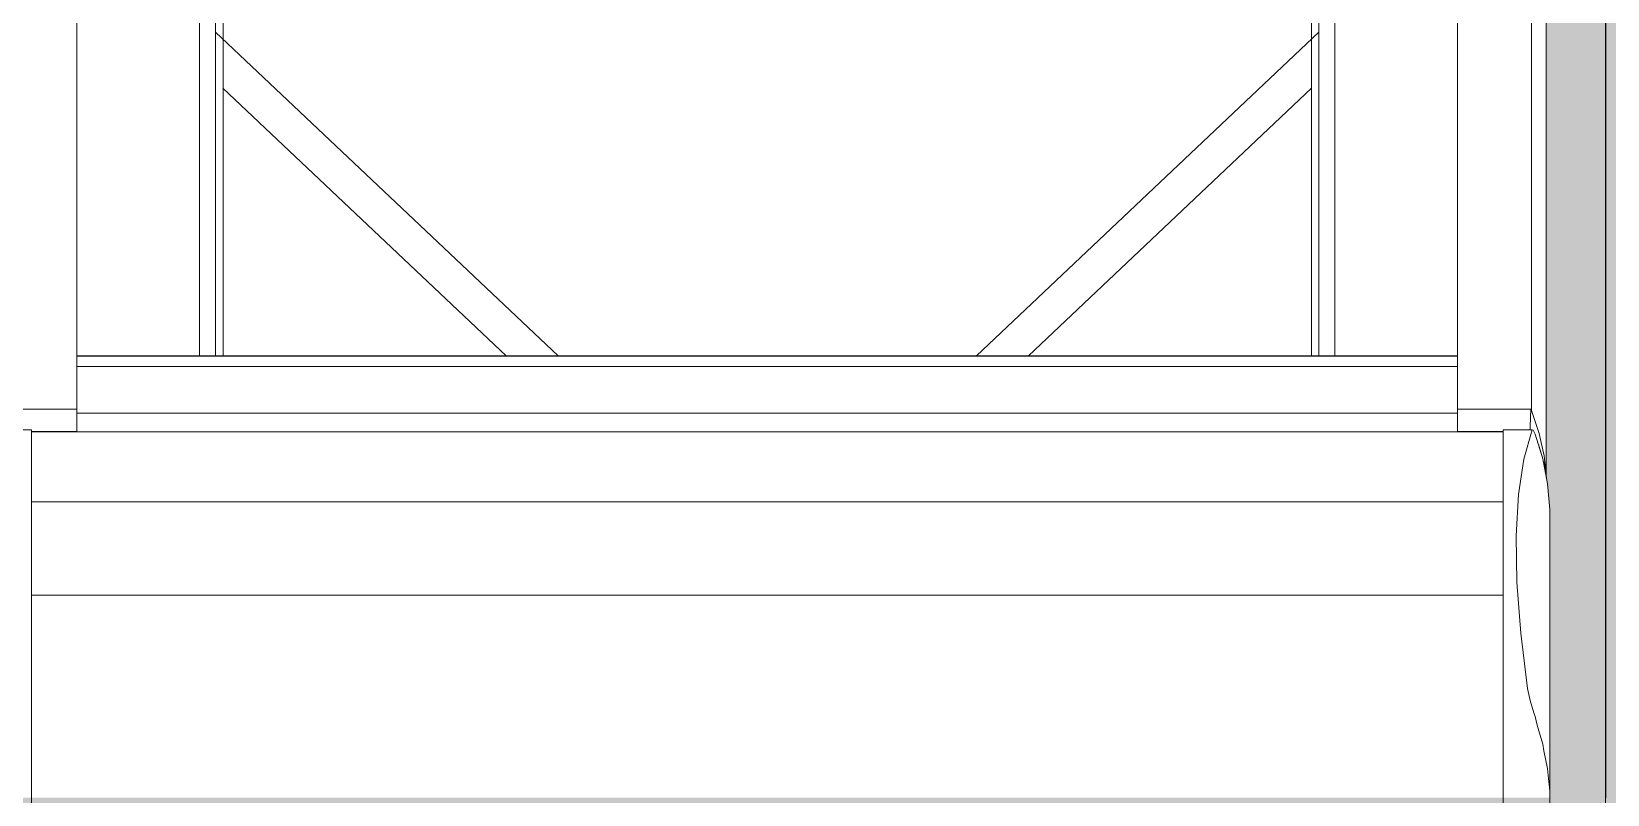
# Model space of a CAD drawing. Header units: metres. Extents: x -3 to 171, y -23 to 41.
# Drawn here: x 17.095 to 17.956, y -0.77 to -0.353 of the extents above; entities that cross this region are included whole.
import ezdxf

# ---------------------------------------------------------------- set-up
doc = ezdxf.new("R2010")
doc.units = ezdxf.units.M
doc.header["$MEASUREMENT"] = 0
doc.linetypes.add('Schnittlinie', pattern=[0.006, 0.003, -0.0015, 0, -0.0015])
doc.linetypes.add('Wipeout_Contour', pattern=[1, 0, -1])
for name, color, linetype in [('5._2.DG PP STG1_1_310 Dachkonstruktion massiv', 7, 'Continuous'), ('5._2.DG PP STG1_1_325 Dachfenster', 7, 'Continuous'), ('5._2.DG PP STG1_1_330 Dachaufbau', 7, 'Continuous'), ('5._2.DG PP STG1_1_851 Marker Schnitt', 7, 'Continuous')]:
    doc.layers.add(name, color=color, linetype=linetype)

msp = doc.modelspace()

# ---------------------------------------------------------------- hatches: boundary and pattern name
at = {"layer": '5._2.DG PP STG1_1_325 Dachfenster', "linetype": 'Continuous', "lineweight": 0, "true_color": 0x000000}
msp.add_hatch(color=18, dxfattribs=at).paths.add_polyline_path([(17.92235, -0.15614), (17.92235, -0.59516), (17.92255, -0.59705), (17.92315, -0.60021), (17.92445, -0.61412), (17.92445, -0.63009), (17.92449, -0.70317), (17.92449, -0.71356), (17.92449, -0.71563), (17.92449, -0.77449), (17.96185, -0.77449), (17.96185, -0.15614)])

# ---------------------------------------------------------------- linework, layer by layer
at = {"layer": '5._2.DG PP STG1_1_310 Dachkonstruktion massiv', "color": 7, "linetype": 'Continuous', "lineweight": 18, "ltscale": 1000, "flags": 128}
msp.add_lwpolyline([(17.95486, -0.84556), (17.95486, 0)], dxfattribs=at)
at = {"layer": '5._2.DG PP STG1_1_330 Dachaufbau', "color": 7, "linetype": 'Continuous', "lineweight": 18, "ltscale": 1000, "flags": 128}
msp.add_lwpolyline([(17.955, -0.77152), (17.955, 0.07)], dxfattribs=at)

# ---------------------------------------------------------------- wipeouts: each hides what was drawn before it
at = {"color": 254, "linetype": 'Wipeout_Contour', "lineweight": 0, "ltscale": 68.820144}
msp.add_wipeout([(17.19215, -0.53024), (17.19495, -0.53024), (17.19495, -0.02629), (17.19215, -0.02516)], dxfattribs=at).dxf.layer = '5._2.DG PP STG1_1_325 Dachfenster'
at = {"color": 254, "linetype": 'Wipeout_Contour', "lineweight": 0, "ltscale": 108.619845}
msp.add_wipeout([(17.79825, -0.05039), (17.79825, -0.53024), (17.79875, -0.02629), (17.79825, -0.02714), (17.79825, -0.02827), (17.79835, -0.05012)], dxfattribs=at).dxf.layer = '5._2.DG PP STG1_1_325 Dachfenster'
at = {"color": 254, "linetype": 'Wipeout_Contour', "lineweight": 0, "ltscale": 68.563307}
msp.add_wipeout([(17.11965, -0.34634), (17.11965, -0.53024), (17.13555, -0.53024), (17.13555, -0.34583)], dxfattribs=at).dxf.layer = '5._2.DG PP STG1_1_325 Dachfenster'
at = {"color": 254, "linetype": 'Wipeout_Contour', "lineweight": 0, "ltscale": 68.741445}
msp.add_wipeout([(17.17115, -0.34746), (17.17115, -0.53024), (17.17315, -0.53024), (17.17315, -0.35262)], dxfattribs=at).dxf.layer = '5._2.DG PP STG1_1_325 Dachfenster'
at = {"color": 254, "linetype": 'Wipeout_Contour', "lineweight": 0, "ltscale": 68.795518}
msp.add_wipeout([(17.18475, -0.34611), (17.18475, -0.53024), (17.18665, -0.53024), (17.18665, -0.34661)], dxfattribs=at).dxf.layer = '5._2.DG PP STG1_1_325 Dachfenster'
at = {"color": 254, "linetype": 'Wipeout_Contour', "lineweight": 0, "ltscale": 71.282865}
msp.add_wipeout([(17.80705, -0.34661), (17.80705, -0.53024), (17.80895, -0.53024), (17.80895, -0.34611)], dxfattribs=at).dxf.layer = '5._2.DG PP STG1_1_325 Dachfenster'
at = {"color": 254, "linetype": 'Wipeout_Contour', "lineweight": 0, "ltscale": 71.328478}
msp.add_wipeout([(17.81895, -0.35255), (17.81895, -0.53024), (17.81975, -0.53024), (17.81975, -0.35283)], dxfattribs=at).dxf.layer = '5._2.DG PP STG1_1_325 Dachfenster'
at = {"color": 254, "linetype": 'Wipeout_Contour', "lineweight": 0, "ltscale": 71.51511}
msp.add_wipeout([(17.87405, -0.34634), (17.85815, -0.34583), (17.85815, -0.53024), (17.87405, -0.53024)], dxfattribs=at).dxf.layer = '5._2.DG PP STG1_1_325 Dachfenster'
at = {"color": 254, "linetype": 'Wipeout_Contour', "lineweight": 0, "ltscale": 50.869021}
msp.add_wipeout([(17.11965, -0.57154), (17.09485, -0.57154), (17.11965, -0.57182)], dxfattribs=at).dxf.layer = '5._2.DG PP STG1_1_325 Dachfenster'
at = {"color": 254, "linetype": 'Wipeout_Contour', "lineweight": 0, "ltscale": 214.358721}
msp.add_wipeout([(17.90604, -0.62846), (17.90647, -0.65385), (17.90855, -0.68171), (17.91229, -0.71183), (17.91361, -0.7184), (17.91569, -0.72526), (17.91645, -0.72717), (17.91645, -0.57307), (17.91535, -0.5709), (17.91471, -0.57062), (17.91021, -0.5866), (17.90732, -0.60597)], dxfattribs=at).dxf.layer = '5._2.DG PP STG1_1_325 Dachfenster'
at = {"color": 254, "linetype": 'Wipeout_Contour', "lineweight": 0, "ltscale": 68.176447}
msp.add_wipeout([(17.0835, -0.5866), (17.08639, -0.60597), (17.09485, -0.60597), (17.09485, -0.5866)], dxfattribs=at).dxf.layer = '5._2.DG PP STG1_1_325 Dachfenster'
at = {"color": 254, "linetype": 'Wipeout_Contour', "lineweight": 0, "ltscale": 68.228836}
msp.add_wipeout([(17.09485, -0.65385), (17.08724, -0.65385), (17.08516, -0.68171), (17.09485, -0.68171)], dxfattribs=at).dxf.layer = '5._2.DG PP STG1_1_325 Dachfenster'

# ---------------------------------------------------------------- next in the draw order: wipeouts: each hides what was drawn before it
at = {"color": 254, "linetype": 'Wipeout_Contour', "lineweight": 0, "ltscale": 71.24496}
msp.add_wipeout([(17.79875, -0.02629), (17.79875, -0.53024), (17.80155, -0.53024), (17.80155, -0.02516)], dxfattribs=at).dxf.layer = '5._2.DG PP STG1_1_325 Dachfenster'
at = {"color": 254, "linetype": 'Wipeout_Contour', "lineweight": 0, "ltscale": 85.703033}
msp.add_wipeout([(17.19495, -0.53024), (17.19545, -0.05039), (17.19535, -0.02827), (17.19545, -0.02714), (17.19495, -0.02629)], dxfattribs=at).dxf.layer = '5._2.DG PP STG1_1_325 Dachfenster'
at = {"color": 254, "linetype": 'Wipeout_Contour', "lineweight": 0, "ltscale": 68.747214}
msp.add_wipeout([(17.17395, -0.35283), (17.17315, -0.35262), (17.17315, -0.53024), (17.17395, -0.53024)], dxfattribs=at).dxf.layer = '5._2.DG PP STG1_1_325 Dachfenster'
at = {"color": 254, "linetype": 'Wipeout_Contour', "lineweight": 0, "ltscale": 71.331678}
msp.add_wipeout([(17.81975, -0.35283), (17.81975, -0.53024), (17.82055, -0.53024), (17.82055, -0.35262)], dxfattribs=at).dxf.layer = '5._2.DG PP STG1_1_325 Dachfenster'
at = {"color": 254, "linetype": 'Wipeout_Contour', "lineweight": 0, "ltscale": 102.94285}
msp.add_wipeout([(17.08005, -0.57062), (17.09485, -0.57062), (17.09485, -0.57154), (17.11965, -0.57154), (17.11965, -0.56858), (17.08005, -0.56858)], dxfattribs=at).dxf.layer = '5._2.DG PP STG1_1_325 Dachfenster'
at = {"color": 254, "linetype": 'Wipeout_Contour', "lineweight": 0, "ltscale": 71.831962}
msp.add_wipeout([(17.89885, -0.62846), (17.90604, -0.62846), (17.90732, -0.60597), (17.89885, -0.60597)], dxfattribs=at).dxf.layer = '5._2.DG PP STG1_1_325 Dachfenster'
at = {"color": 254, "linetype": 'Wipeout_Contour', "lineweight": 0, "ltscale": 68.386217}
msp.add_wipeout([(17.09485, -0.62846), (17.08767, -0.62846), (17.08724, -0.65385), (17.09485, -0.65385)], dxfattribs=at).dxf.layer = '5._2.DG PP STG1_1_325 Dachfenster'
at = {"color": 254, "linetype": 'Wipeout_Contour', "lineweight": 0, "ltscale": 68.164095}
msp.add_wipeout([(17.08516, -0.68171), (17.08142, -0.71183), (17.09485, -0.71183), (17.09485, -0.68171)], dxfattribs=at).dxf.layer = '5._2.DG PP STG1_1_325 Dachfenster'
at = {"color": 254, "linetype": 'Wipeout_Contour', "lineweight": 0, "ltscale": 89.229449}
msp.add_wipeout([(17.89885, -0.75913), (17.89885, -0.77094), (17.92446, -0.77094), (17.92445, -0.76776), (17.9235, -0.75913)], dxfattribs=at).dxf.layer = '5._2.DG PP STG1_1_325 Dachfenster'

# ---------------------------------------------------------------- next in the draw order: wipeouts: each hides what was drawn before it
at = {"color": 254, "linetype": 'Wipeout_Contour', "lineweight": 0, "ltscale": 68.750405}
msp.add_wipeout([(17.17395, -0.35283), (17.17395, -0.53024), (17.17475, -0.53024), (17.17475, -0.35255)], dxfattribs=at).dxf.layer = '5._2.DG PP STG1_1_325 Dachfenster'
at = {"color": 254, "linetype": 'Wipeout_Contour', "lineweight": 0, "ltscale": 71.337104}
msp.add_wipeout([(17.82055, -0.35262), (17.82055, -0.53024), (17.82255, -0.53024), (17.82255, -0.34746)], dxfattribs=at).dxf.layer = '5._2.DG PP STG1_1_325 Dachfenster'
at = {"color": 254, "linetype": 'Wipeout_Contour', "lineweight": 0, "ltscale": 68.456449}
msp.add_wipeout([(17.11965, -0.55942), (17.07969, -0.55942), (17.08005, -0.56858), (17.11965, -0.56858)], dxfattribs=at).dxf.layer = '5._2.DG PP STG1_1_325 Dachfenster'
at = {"color": 254, "linetype": 'Wipeout_Contour', "lineweight": 0, "ltscale": 71.739961}
msp.add_wipeout([(17.89885, -0.62846), (17.89885, -0.65385), (17.90647, -0.65385), (17.90604, -0.62846)], dxfattribs=at).dxf.layer = '5._2.DG PP STG1_1_325 Dachfenster'
at = {"color": 254, "linetype": 'Wipeout_Contour', "lineweight": 0, "ltscale": 89.290961}
msp.add_wipeout([(17.89885, -0.74598), (17.89885, -0.75913), (17.9235, -0.75913), (17.92315, -0.75557), (17.92124, -0.74598)], dxfattribs=at).dxf.layer = '5._2.DG PP STG1_1_325 Dachfenster'

# ---------------------------------------------------------------- next in the draw order: wipeouts: each hides what was drawn before it
at = {"color": 254, "linetype": 'Wipeout_Contour', "lineweight": 0, "ltscale": 244.246908}
msp.add_wipeout([(17.08115, -0.46671), (17.08115, -0.47953), (17.08255, -0.47953), (17.08255, -0.5138), (17.08115, -0.5138), (17.08115, -0.55448), (17.08255, -0.55448), (17.08255, -0.55942), (17.11795, -0.55942), (17.11795, 0.01247), (17.08115, 0.01247), (17.08115, -0.33166), (17.08255, -0.33166), (17.08255, -0.46671)], dxfattribs=at).dxf.layer = '5._2.DG PP STG1_1_325 Dachfenster'
at = {"color": 254, "linetype": 'Wipeout_Contour', "lineweight": 0, "ltscale": 68.733778}
msp.add_wipeout([(17.16935, -0.3464), (17.16935, -0.53024), (17.17115, -0.53024), (17.17115, -0.34746)], dxfattribs=at).dxf.layer = '5._2.DG PP STG1_1_325 Dachfenster'
at = {"color": 254, "linetype": 'Wipeout_Contour', "lineweight": 0, "ltscale": 71.317245}
msp.add_wipeout([(17.81555, -0.34611), (17.81555, -0.53024), (17.81765, -0.53024), (17.81765, -0.34739)], dxfattribs=at).dxf.layer = '5._2.DG PP STG1_1_325 Dachfenster'
at = {"color": 254, "linetype": 'Wipeout_Contour', "lineweight": 0, "ltscale": 89.367719}
msp.add_wipeout([(17.89885, -0.73184), (17.89885, -0.74598), (17.92124, -0.74598), (17.92055, -0.7422), (17.91757, -0.73184)], dxfattribs=at).dxf.layer = '5._2.DG PP STG1_1_325 Dachfenster'
at = {"color": 254, "linetype": 'Wipeout_Contour', "lineweight": 0, "ltscale": 70.084735}
msp.add_wipeout([(17.09485, -0.758), (17.09485, -0.76974), (17.89885, -0.76974), (17.89885, -0.758)], dxfattribs=at).dxf.layer = '5._2.DG PP STG1_1_325 Dachfenster'

# ---------------------------------------------------------------- next in the draw order: wipeouts: each hides what was drawn before it
at = {"color": 254, "linetype": 'Wipeout_Contour', "lineweight": 0, "ltscale": 68.523233}
msp.add_wipeout([(17.11795, 0.01247), (17.11795, -0.55942), (17.11965, -0.55942), (17.11965, 0.01121)], dxfattribs=at).dxf.layer = '5._2.DG PP STG1_1_325 Dachfenster'
at = {"color": 254, "linetype": 'Wipeout_Contour', "lineweight": 0, "ltscale": 68.695009}
msp.add_wipeout([(17.15175, -0.34583), (17.15175, -0.53024), (17.16935, -0.53024), (17.16935, -0.3464)], dxfattribs=at).dxf.layer = '5._2.DG PP STG1_1_325 Dachfenster'
at = {"color": 254, "linetype": 'Wipeout_Contour', "lineweight": 0, "ltscale": 68.754425}
msp.add_wipeout([(17.17475, -0.35255), (17.17475, -0.53024), (17.17605, -0.53024), (17.17605, -0.34739)], dxfattribs=at).dxf.layer = '5._2.DG PP STG1_1_325 Dachfenster'
at = {"color": 254, "linetype": 'Wipeout_Contour', "lineweight": 0, "ltscale": 71.324114}
msp.add_wipeout([(17.81765, -0.34739), (17.81765, -0.53024), (17.81895, -0.53024), (17.81895, -0.35255)], dxfattribs=at).dxf.layer = '5._2.DG PP STG1_1_325 Dachfenster'
at = {"color": 254, "linetype": 'Wipeout_Contour', "lineweight": 0, "ltscale": 89.967092}
msp.add_wipeout([(17.92315, -0.75557), (17.9235, -0.75913), (17.92445, -0.76776), (17.92445, -0.61412), (17.92315, -0.60021)], dxfattribs=at).dxf.layer = '5._2.DG PP STG1_1_325 Dachfenster'
at = {"color": 254, "linetype": 'Wipeout_Contour', "lineweight": 0, "ltscale": 70.082571}
msp.add_wipeout([(17.89885, -0.74506), (17.09485, -0.74506), (17.09485, -0.758), (17.89885, -0.758)], dxfattribs=at).dxf.layer = '5._2.DG PP STG1_1_325 Dachfenster'

# ---------------------------------------------------------------- next in the draw order: wipeouts: each hides what was drawn before it
at = {"color": 254, "linetype": 'Wipeout_Contour', "lineweight": 0, "ltscale": 68.627458}
msp.add_wipeout([(17.13555, -0.34583), (17.13555, -0.53024), (17.15175, -0.53024), (17.15175, -0.34583)], dxfattribs=at).dxf.layer = '5._2.DG PP STG1_1_325 Dachfenster'
at = {"color": 254, "linetype": 'Wipeout_Contour', "lineweight": 0, "ltscale": 68.761146}
msp.add_wipeout([(17.17605, -0.34739), (17.17605, -0.53024), (17.17815, -0.53024), (17.17815, -0.34611)], dxfattribs=at).dxf.layer = '5._2.DG PP STG1_1_325 Dachfenster'
at = {"color": 254, "linetype": 'Wipeout_Contour', "lineweight": 0, "ltscale": 71.299862}
msp.add_wipeout([(17.80895, -0.34611), (17.80895, -0.53024), (17.81555, -0.53024), (17.81555, -0.34611)], dxfattribs=at).dxf.layer = '5._2.DG PP STG1_1_325 Dachfenster'
at = {"color": 254, "linetype": 'Wipeout_Contour', "lineweight": 0, "ltscale": 71.344634}
msp.add_wipeout([(17.82255, -0.34746), (17.82255, -0.53024), (17.82435, -0.53024), (17.82435, -0.3464)], dxfattribs=at).dxf.layer = '5._2.DG PP STG1_1_325 Dachfenster'
at = {"color": 254, "linetype": 'Wipeout_Contour', "lineweight": 0, "ltscale": 89.930358}
msp.add_wipeout([(17.91645, -0.57307), (17.91645, -0.72717), (17.91757, -0.73184), (17.92055, -0.7422), (17.92055, -0.58656)], dxfattribs=at).dxf.layer = '5._2.DG PP STG1_1_325 Dachfenster'

# ---------------------------------------------------------------- next in the draw order: wipeouts: each hides what was drawn before it
at = {"color": 254, "linetype": 'Wipeout_Contour', "lineweight": 0, "ltscale": 71.256776}
msp.add_wipeout([(17.80155, -0.02516), (17.80155, -0.53024), (17.80465, -0.53024), (17.80465, -0.02509)], dxfattribs=at).dxf.layer = '5._2.DG PP STG1_1_325 Dachfenster'
at = {"color": 254, "linetype": 'Wipeout_Contour', "lineweight": 0, "ltscale": 68.778538}
msp.add_wipeout([(17.17815, -0.34611), (17.17815, -0.53024), (17.18475, -0.53024), (17.18475, -0.34611)], dxfattribs=at).dxf.layer = '5._2.DG PP STG1_1_325 Dachfenster'
at = {"color": 254, "linetype": 'Wipeout_Contour', "lineweight": 0, "ltscale": 71.383406}
msp.add_wipeout([(17.82435, -0.3464), (17.82435, -0.53024), (17.84195, -0.53024), (17.84195, -0.34583)], dxfattribs=at).dxf.layer = '5._2.DG PP STG1_1_325 Dachfenster'
at = {"color": 254, "linetype": 'Wipeout_Contour', "lineweight": 0, "ltscale": 71.971545}
msp.add_wipeout([(17.89885, -0.57062), (17.89885, -0.5866), (17.91021, -0.5866), (17.91471, -0.57062)], dxfattribs=at).dxf.layer = '5._2.DG PP STG1_1_325 Dachfenster'
at = {"color": 254, "linetype": 'Wipeout_Contour', "lineweight": 0, "ltscale": 89.960661}
msp.add_wipeout([(17.92055, -0.58656), (17.92055, -0.7422), (17.92124, -0.74598), (17.92315, -0.75557), (17.92315, -0.60021)], dxfattribs=at).dxf.layer = '5._2.DG PP STG1_1_325 Dachfenster'
at = {"color": 254, "linetype": 'Wipeout_Contour', "lineweight": 0, "ltscale": 71.979147}
msp.add_wipeout([(17.89885, -0.68171), (17.89885, -0.71183), (17.91229, -0.71183), (17.90855, -0.68171)], dxfattribs=at).dxf.layer = '5._2.DG PP STG1_1_325 Dachfenster'

# ---------------------------------------------------------------- next in the draw order: linework, layer by layer
at = {"layer": '5._2.DG PP STG1_1_325 Dachfenster', "color": 7, "linetype": 'Continuous', "lineweight": 13, "ltscale": 1000, "flags": 128}
for points in [[(17.92445, -0.61545), (17.92445, -0.63009)], [(17.92445, -0.63009), (17.92449, -0.70377)], [(17.92449, -0.70377), (17.92449, -0.79527)]]:
    msp.add_lwpolyline(points, dxfattribs=at)

# ---------------------------------------------------------------- next in the draw order: wipeouts: each hides what was drawn before it
at = {"color": 254, "linetype": 'Wipeout_Contour', "lineweight": 0, "ltscale": 68.808374}
msp.add_wipeout([(17.18905, -0.53024), (17.19215, -0.53024), (17.19215, -0.02516), (17.18905, -0.02509)], dxfattribs=at).dxf.layer = '5._2.DG PP STG1_1_325 Dachfenster'
at = {"color": 254, "linetype": 'Wipeout_Contour', "lineweight": 0, "ltscale": 71.267752}
msp.add_wipeout([(17.80465, -0.02509), (17.80465, -0.53024), (17.80705, -0.53024), (17.80705, -0.02591)], dxfattribs=at).dxf.layer = '5._2.DG PP STG1_1_325 Dachfenster'
at = {"color": 254, "linetype": 'Wipeout_Contour', "lineweight": 0, "ltscale": 71.450955}
msp.add_wipeout([(17.84195, -0.53024), (17.85815, -0.53024), (17.85815, -0.34583), (17.84195, -0.34583)], dxfattribs=at).dxf.layer = '5._2.DG PP STG1_1_325 Dachfenster'
at = {"color": 254, "linetype": 'Wipeout_Contour', "lineweight": 0, "ltscale": 52.758528}
msp.add_wipeout([(17.61111, -0.53024), (17.79825, -0.53024), (17.79825, -0.3535)], dxfattribs=at).dxf.layer = '5._2.DG PP STG1_1_325 Dachfenster'
at = {"color": 254, "linetype": 'Wipeout_Contour', "lineweight": 0, "ltscale": 107.217086}
msp.add_wipeout([(17.87405, -0.57154), (17.89885, -0.57154), (17.89885, -0.57062), (17.91365, -0.57062), (17.91365, -0.56858), (17.87405, -0.56858)], dxfattribs=at).dxf.layer = '5._2.DG PP STG1_1_325 Dachfenster'
at = {"color": 254, "linetype": 'Wipeout_Contour', "lineweight": 0, "ltscale": 89.438967}
msp.add_wipeout([(17.92125, -0.5848), (17.91855, -0.57263), (17.91855, -0.57998), (17.92055, -0.58656), (17.92125, -0.59023)], dxfattribs=at).dxf.layer = '5._2.DG PP STG1_1_325 Dachfenster'
at = {"color": 254, "linetype": 'Wipeout_Contour', "lineweight": 0, "ltscale": 71.936994}
msp.add_wipeout([(17.89885, -0.5866), (17.89885, -0.60597), (17.90732, -0.60597), (17.91021, -0.5866)], dxfattribs=at).dxf.layer = '5._2.DG PP STG1_1_325 Dachfenster'
at = {"color": 254, "linetype": 'Wipeout_Contour', "lineweight": 0, "ltscale": 71.905332}
msp.add_wipeout([(17.89885, -0.65385), (17.89885, -0.68171), (17.90855, -0.68171), (17.90647, -0.65385)], dxfattribs=at).dxf.layer = '5._2.DG PP STG1_1_325 Dachfenster'
at = {"color": 254, "linetype": 'Wipeout_Contour', "lineweight": 0, "ltscale": 89.302264}
msp.add_wipeout([(17.89885, -0.72526), (17.89885, -0.73184), (17.91757, -0.73184), (17.91645, -0.72717), (17.91569, -0.72526)], dxfattribs=at).dxf.layer = '5._2.DG PP STG1_1_325 Dachfenster'

# ---------------------------------------------------------------- next in the draw order: wipeouts: each hides what was drawn before it
at = {"color": 254, "linetype": 'Wipeout_Contour', "lineweight": 0, "ltscale": 68.797284}
msp.add_wipeout([(17.18665, -0.02591), (17.18665, -0.53024), (17.18905, -0.53024), (17.18905, -0.02509)], dxfattribs=at).dxf.layer = '5._2.DG PP STG1_1_325 Dachfenster'
at = {"color": 254, "linetype": 'Wipeout_Contour', "lineweight": 0, "ltscale": 52.325854}
msp.add_wipeout([(17.19545, -0.3535), (17.19545, -0.53024), (17.38259, -0.53024)], dxfattribs=at).dxf.layer = '5._2.DG PP STG1_1_325 Dachfenster'
at = {"color": 254, "linetype": 'Wipeout_Contour', "lineweight": 0, "ltscale": 107.90451}
msp.add_wipeout([(17.91855, -0.57263), (17.91455, -0.56068), (17.91455, -0.57062), (17.91535, -0.5709), (17.91645, -0.57307), (17.91855, -0.57998)], dxfattribs=at).dxf.layer = '5._2.DG PP STG1_1_325 Dachfenster'
at = {"color": 254, "linetype": 'Wipeout_Contour', "lineweight": 0, "ltscale": 54.306957}
msp.add_wipeout([(17.92125, -0.5848), (17.92125, -0.59023), (17.92255, -0.59706)], dxfattribs=at).dxf.layer = '5._2.DG PP STG1_1_325 Dachfenster'
at = {"color": 254, "linetype": 'Wipeout_Contour', "lineweight": 0, "ltscale": 70.058596}
msp.add_wipeout([(17.89885, -0.58794), (17.09485, -0.58794), (17.09485, -0.60916), (17.89885, -0.60916)], dxfattribs=at).dxf.layer = '5._2.DG PP STG1_1_325 Dachfenster'
at = {"color": 254, "linetype": 'Wipeout_Contour', "lineweight": 0, "ltscale": 70.06942}
msp.add_wipeout([(17.09485, -0.66092), (17.09485, -0.68262), (17.89885, -0.68262), (17.89885, -0.66092)], dxfattribs=at).dxf.layer = '5._2.DG PP STG1_1_325 Dachfenster'
at = {"color": 254, "linetype": 'Wipeout_Contour', "lineweight": 0, "ltscale": 71.836832}
msp.add_wipeout([(17.89885, -0.7184), (17.89885, -0.72526), (17.91569, -0.72526), (17.91361, -0.7184)], dxfattribs=at).dxf.layer = '5._2.DG PP STG1_1_325 Dachfenster'
at = {"color": 254, "linetype": 'Wipeout_Contour', "lineweight": 0, "ltscale": 70.080241}
msp.add_wipeout([(17.09485, -0.73099), (17.09485, -0.74506), (17.89885, -0.74506), (17.89885, -0.73099)], dxfattribs=at).dxf.layer = '5._2.DG PP STG1_1_325 Dachfenster'

# ---------------------------------------------------------------- next in the draw order: wipeouts: each hides what was drawn before it
at = {"color": 254, "linetype": 'Wipeout_Contour', "lineweight": 0, "ltscale": 140.057043}
msp.add_wipeout([(17.19545, -0.3535), (17.38259, -0.53024), (17.61111, -0.53024), (17.79825, -0.3535), (17.79825, -0.32876), (17.51273, -0.0591), (17.48098, -0.0591), (17.19545, -0.32876)], dxfattribs=at).dxf.layer = '5._2.DG PP STG1_1_325 Dachfenster'
at = {"color": 254, "linetype": 'Wipeout_Contour', "lineweight": 0, "ltscale": 89.656226}
msp.add_wipeout([(17.91365, -0.57062), (17.91455, -0.57062), (17.91455, -0.56068), (17.9141, -0.5595), (17.91365, -0.56858)], dxfattribs=at).dxf.layer = '5._2.DG PP STG1_1_325 Dachfenster'
at = {"color": 254, "linetype": 'Wipeout_Contour', "lineweight": 0, "ltscale": 70.060093}
msp.add_wipeout([(17.09485, -0.60916), (17.09485, -0.61), (17.89885, -0.61), (17.89885, -0.60916)], dxfattribs=at).dxf.layer = '5._2.DG PP STG1_1_325 Dachfenster'
at = {"color": 254, "linetype": 'Wipeout_Contour', "lineweight": 0, "ltscale": 71.797964}
msp.add_wipeout([(17.89885, -0.71183), (17.89885, -0.7184), (17.91361, -0.7184), (17.91229, -0.71183)], dxfattribs=at).dxf.layer = '5._2.DG PP STG1_1_325 Dachfenster'
at = {"color": 254, "linetype": 'Wipeout_Contour', "lineweight": 0, "ltscale": 70.078503}
msp.add_wipeout([(17.09485, -0.73099), (17.89885, -0.73099), (17.89885, -0.72491), (17.09485, -0.72491)], dxfattribs=at).dxf.layer = '5._2.DG PP STG1_1_325 Dachfenster'

# ---------------------------------------------------------------- next in the draw order: wipeouts: each hides what was drawn before it
at = {"color": 254, "linetype": 'Wipeout_Contour', "lineweight": 0, "ltscale": 90.099487}
msp.add_wipeout([(17.91835, -0.00044), (17.91835, -0.57203), (17.91855, -0.57263), (17.92105, -0.5839), (17.92105, -0.01261)], dxfattribs=at).dxf.layer = '5._2.DG PP STG1_1_325 Dachfenster'
at = {"color": 254, "linetype": 'Wipeout_Contour', "lineweight": 0, "ltscale": 71.648492}
msp.add_wipeout([(17.91402, -0.55942), (17.87405, -0.55942), (17.87405, -0.56858), (17.91365, -0.56858)], dxfattribs=at).dxf.layer = '5._2.DG PP STG1_1_325 Dachfenster'
at = {"color": 254, "linetype": 'Wipeout_Contour', "lineweight": 0, "ltscale": 70.061899}
msp.add_wipeout([(17.09485, -0.63348), (17.89885, -0.63348), (17.89885, -0.61), (17.09485, -0.61)], dxfattribs=at).dxf.layer = '5._2.DG PP STG1_1_325 Dachfenster'
at = {"color": 254, "linetype": 'Wipeout_Contour', "lineweight": 0, "ltscale": 70.073546}
msp.add_wipeout([(17.09485, -0.68262), (17.09485, -0.71239), (17.89885, -0.71239), (17.89885, -0.68262)], dxfattribs=at).dxf.layer = '5._2.DG PP STG1_1_325 Dachfenster'
at = {"color": 254, "linetype": 'Wipeout_Contour', "lineweight": 0, "ltscale": 70.077451}
msp.add_wipeout([(17.09485, -0.71848), (17.09485, -0.72491), (17.89885, -0.72491), (17.89885, -0.71848)], dxfattribs=at).dxf.layer = '5._2.DG PP STG1_1_325 Dachfenster'

# ---------------------------------------------------------------- next in the draw order: linework, layer by layer
at = {"layer": '5._2.DG PP STG1_1_325 Dachfenster', "color": 7, "linetype": 'Continuous', "lineweight": 13, "ltscale": 1000, "flags": 128}
msp.add_lwpolyline([(17.09485, -0.61), (17.89885, -0.61)], dxfattribs=at)

# ---------------------------------------------------------------- next in the draw order: wipeouts: each hides what was drawn before it
at = {"color": 254, "linetype": 'Wipeout_Contour', "lineweight": 0, "ltscale": 71.54557}
msp.add_wipeout([(17.87405, 0.01121), (17.87405, -0.55942), (17.87575, -0.55942), (17.87575, 0.01247)], dxfattribs=at).dxf.layer = '5._2.DG PP STG1_1_325 Dachfenster'
at = {"color": 254, "linetype": 'Wipeout_Contour', "lineweight": 0, "ltscale": 90.032162}
msp.add_wipeout([(17.92105, -0.01261), (17.92105, -0.5839), (17.92125, -0.5848), (17.92235, -0.59516), (17.92235, -0.02486)], dxfattribs=at).dxf.layer = '5._2.DG PP STG1_1_325 Dachfenster'
at = {"color": 254, "linetype": 'Wipeout_Contour', "lineweight": 0, "ltscale": 70.056017}
msp.add_wipeout([(17.09485, -0.57182), (17.09485, -0.58794), (17.89885, -0.58794), (17.89885, -0.57182)], dxfattribs=at).dxf.layer = '5._2.DG PP STG1_1_325 Dachfenster'
at = {"color": 254, "linetype": 'Wipeout_Contour', "lineweight": 0, "ltscale": 70.065589}
msp.add_wipeout([(17.09485, -0.63348), (17.09485, -0.65986), (17.89885, -0.65986), (17.89885, -0.63348)], dxfattribs=at).dxf.layer = '5._2.DG PP STG1_1_325 Dachfenster'
at = {"color": 254, "linetype": 'Wipeout_Contour', "lineweight": 0, "ltscale": 70.076406}
msp.add_wipeout([(17.09485, -0.71848), (17.89885, -0.71848), (17.89885, -0.71239), (17.09485, -0.71239)], dxfattribs=at).dxf.layer = '5._2.DG PP STG1_1_325 Dachfenster'

# ---------------------------------------------------------------- next in the draw order: linework, layer by layer
at = {"layer": '5._2.DG PP STG1_1_325 Dachfenster', "color": 7, "linetype": 'Continuous', "lineweight": 13, "ltscale": 1000, "flags": 128}
msp.add_lwpolyline([(17.09485, -0.57062), (17.079, -0.57062), (17.06885, -0.57062)], dxfattribs=at)

# ---------------------------------------------------------------- next in the draw order: wipeouts: each hides what was drawn before it
at = {"color": 254, "linetype": 'Wipeout_Contour', "lineweight": 0, "ltscale": 90.104674}
msp.add_wipeout([(17.91435, -0.56016), (17.91455, -0.56068), (17.91835, -0.57203), (17.91835, -0.00044), (17.91435, 0.01151)], dxfattribs=at).dxf.layer = '5._2.DG PP STG1_1_325 Dachfenster'
at = {"color": 254, "linetype": 'Wipeout_Contour', "lineweight": 0, "ltscale": 70.067602}
msp.add_wipeout([(17.09485, -0.6607), (17.89885, -0.6607), (17.89885, -0.66014), (17.09485, -0.66014)], dxfattribs=at).dxf.layer = '5._2.DG PP STG1_1_325 Dachfenster'

# ---------------------------------------------------------------- next in the draw order: linework, layer by layer
at = {"layer": '5._2.DG PP STG1_1_325 Dachfenster', "color": 7, "linetype": 'Continuous', "lineweight": 13, "ltscale": 1000, "flags": 128}
for points in [[(17.92235, -0.02486), (17.92235, -0.59516)], [(17.09485, -0.79739), (17.09485, -0.79003), (17.09485, -0.78127), (17.09485, -0.77094), (17.09485, -0.75913), (17.09485, -0.74598), (17.09485, -0.73184), (17.09485, -0.72526), (17.09485, -0.7184), (17.09485, -0.71183), (17.09485, -0.68171), (17.09485, -0.65385), (17.09485, -0.62846), (17.09485, -0.60597), (17.09485, -0.5866), (17.09485, -0.57062)], [(17.89885, -0.79739), (17.89885, -0.79003), (17.89885, -0.78127), (17.89885, -0.77094), (17.89885, -0.75913), (17.89885, -0.74598), (17.89885, -0.73184), (17.89885, -0.72526), (17.89885, -0.7184), (17.89885, -0.71183), (17.89885, -0.68171), (17.89885, -0.65385), (17.89885, -0.62846), (17.89885, -0.60597), (17.89885, -0.5866), (17.89885, -0.57062)], [(17.91471, -0.57062), (17.89885, -0.57062)], [(17.92449, -0.79739), (17.92448, -0.79003), (17.92447, -0.78127), (17.92446, -0.77094), (17.92445, -0.76776), (17.9235, -0.75913), (17.92315, -0.75557), (17.92124, -0.74598), (17.92055, -0.7422), (17.91757, -0.73184), (17.91645, -0.72717), (17.91569, -0.72526), (17.91361, -0.7184), (17.91229, -0.71183), (17.90855, -0.68171), (17.90647, -0.65385), (17.90604, -0.62846), (17.90732, -0.60597), (17.91021, -0.5866), (17.91471, -0.57062)], [(17.91471, -0.57062), (17.91535, -0.5709)], [(17.91535, -0.5709), (17.91645, -0.57307), (17.92055, -0.58656), (17.92315, -0.60021), (17.92445, -0.61412), (17.92445, -0.61545)], [(17.09485, -0.66092), (17.89885, -0.66092)]]:
    msp.add_lwpolyline(points, dxfattribs=at)

# ---------------------------------------------------------------- next in the draw order: wipeouts: each hides what was drawn before it
at = {"color": 254, "linetype": 'Wipeout_Contour', "lineweight": 0, "ltscale": 71.622579}
msp.add_wipeout([(17.87575, 0.01247), (17.87575, -0.55942), (17.91255, -0.55942), (17.91255, 0.01247)], dxfattribs=at).dxf.layer = '5._2.DG PP STG1_1_325 Dachfenster'

# ---------------------------------------------------------------- next in the draw order: wipeouts: each hides what was drawn before it
at = {"color": 254, "linetype": 'Wipeout_Contour', "lineweight": 0, "ltscale": 89.331301}
msp.add_wipeout([(17.91255, 0.01247), (17.91255, -0.55942), (17.91402, -0.55942), (17.91435, -0.56016), (17.91435, 0.01151)], dxfattribs=at).dxf.layer = '5._2.DG PP STG1_1_325 Dachfenster'
at = {"color": 254, "linetype": 'Wipeout_Contour', "lineweight": 0, "ltscale": 70.049844}
msp.add_wipeout([(17.11965, -0.53037), (17.11965, -0.53611), (17.87405, -0.53611), (17.87405, -0.53037)], dxfattribs=at).dxf.layer = '5._2.DG PP STG1_1_325 Dachfenster'
at = {"color": 254, "linetype": 'Wipeout_Contour', "lineweight": 0, "ltscale": 70.052839}
msp.add_wipeout([(17.87405, -0.55491), (17.11965, -0.55491), (17.11965, -0.55879), (17.87405, -0.55879)], dxfattribs=at).dxf.layer = '5._2.DG PP STG1_1_325 Dachfenster'

# ---------------------------------------------------------------- next in the draw order: linework, layer by layer
at = {"layer": '5._2.DG PP STG1_1_325 Dachfenster', "color": 7, "linetype": 'Continuous', "lineweight": 13, "ltscale": 1000, "flags": 128}
for points in [[(17.91435, 0.01151), (17.91435, -0.56016)], [(17.91402, -0.55942), (17.91365, -0.56858), (17.91365, -0.57062)], [(17.9141, -0.5595), (17.91455, -0.56068), (17.91855, -0.57263), (17.92125, -0.5848), (17.92255, -0.59705)]]:
    msp.add_lwpolyline(points, dxfattribs=at)

# ---------------------------------------------------------------- next in the draw order: wipeouts: each hides what was drawn before it
at = {"color": 254, "linetype": 'Wipeout_Contour', "lineweight": 0, "ltscale": 52.399713}
msp.add_wipeout([(17.87405, -0.53024), (17.11965, -0.53024), (17.87405, -0.53037)], dxfattribs=at).dxf.layer = '5._2.DG PP STG1_1_325 Dachfenster'
at = {"color": 254, "linetype": 'Wipeout_Contour', "lineweight": 0, "ltscale": 70.050775}
msp.add_wipeout([(17.11965, -0.53958), (17.11965, -0.54189), (17.87405, -0.54189), (17.87405, -0.53958)], dxfattribs=at).dxf.layer = '5._2.DG PP STG1_1_325 Dachfenster'
at = {"color": 254, "linetype": 'Wipeout_Contour', "lineweight": 0, "ltscale": 70.051884}
msp.add_wipeout([(17.11965, -0.55119), (17.87405, -0.55119), (17.87405, -0.5477), (17.11965, -0.5477)], dxfattribs=at).dxf.layer = '5._2.DG PP STG1_1_325 Dachfenster'
at = {"color": 254, "linetype": 'Wipeout_Contour', "lineweight": 0, "ltscale": 70.053385}
msp.add_wipeout([(17.11965, -0.56062), (17.11965, -0.56156), (17.87405, -0.56156), (17.87405, -0.56062)], dxfattribs=at).dxf.layer = '5._2.DG PP STG1_1_325 Dachfenster'

# ---------------------------------------------------------------- next in the draw order: linework, layer by layer
at = {"layer": '5._2.DG PP STG1_1_325 Dachfenster', "color": 7, "linetype": 'Continuous', "lineweight": 13, "ltscale": 1000, "flags": 128}
for points in [[(17.18665, -0.01292), (17.18665, -0.34661), (17.18665, -0.53024)], [(17.80705, -0.01292), (17.80705, -0.34661), (17.80705, -0.53024)], [(17.19545, -0.05039), (17.19545, -0.53024)], [(17.79825, -0.05039), (17.79825, -0.53024)], [(17.19955, -0.09127), (17.19955, -0.53024)], [(17.79415, -0.09127), (17.79415, -0.53024)], [(17.38259, -0.53024), (17.19545, -0.3535)], [(17.61111, -0.53024), (17.79825, -0.3535)], [(17.35414, -0.53024), (17.19942, -0.38412)], [(17.63956, -0.53024), (17.79429, -0.38412)], [(17.87405, -0.53024), (17.11965, -0.53024)]]:
    msp.add_lwpolyline(points, dxfattribs=at)

# ---------------------------------------------------------------- next in the draw order: wipeouts: each hides what was drawn before it
at = {"color": 254, "linetype": 'Wipeout_Contour', "lineweight": 0, "ltscale": 70.050506}
msp.add_wipeout([(17.11965, -0.53763), (17.11965, -0.53958), (17.87405, -0.53958), (17.87405, -0.53763)], dxfattribs=at).dxf.layer = '5._2.DG PP STG1_1_325 Dachfenster'
at = {"color": 254, "linetype": 'Wipeout_Contour', "lineweight": 0, "ltscale": 70.052348}
msp.add_wipeout([(17.11965, -0.55119), (17.11965, -0.55491), (17.87405, -0.55491), (17.87405, -0.55119)], dxfattribs=at).dxf.layer = '5._2.DG PP STG1_1_325 Dachfenster'
at = {"color": 254, "linetype": 'Wipeout_Contour', "lineweight": 0, "ltscale": 70.053776}
msp.add_wipeout([(17.87405, -0.56308), (17.11965, -0.56308), (17.11965, -0.56503), (17.87405, -0.56503)], dxfattribs=at).dxf.layer = '5._2.DG PP STG1_1_325 Dachfenster'

# ---------------------------------------------------------------- next in the draw order: wipeouts: each hides what was drawn before it
at = {"color": 254, "linetype": 'Wipeout_Contour', "lineweight": 0, "ltscale": 70.050288}
msp.add_wipeout([(17.11965, -0.53611), (17.11965, -0.53763), (17.87405, -0.53763), (17.87405, -0.53611)], dxfattribs=at).dxf.layer = '5._2.DG PP STG1_1_325 Dachfenster'
at = {"color": 254, "linetype": 'Wipeout_Contour', "lineweight": 0, "ltscale": 70.053547}
msp.add_wipeout([(17.11965, -0.56156), (17.11965, -0.56308), (17.87405, -0.56308), (17.87405, -0.56156)], dxfattribs=at).dxf.layer = '5._2.DG PP STG1_1_325 Dachfenster'

# ---------------------------------------------------------------- next in the draw order: linework, layer by layer
at = {"layer": '5._2.DG PP STG1_1_325 Dachfenster', "color": 7, "linetype": 'Continuous', "lineweight": 13, "ltscale": 1000, "flags": 128}
msp.add_lwpolyline([(17.87405, -0.53611), (17.11965, -0.53611)], dxfattribs=at)

# ---------------------------------------------------------------- next in the draw order: wipeouts: each hides what was drawn before it
at = {"color": 254, "linetype": 'Wipeout_Contour', "lineweight": 0, "ltscale": 70.051096}
msp.add_wipeout([(17.87405, -0.54189), (17.11965, -0.54189), (17.11965, -0.54465), (17.87405, -0.54465)], dxfattribs=at).dxf.layer = '5._2.DG PP STG1_1_325 Dachfenster'
at = {"color": 254, "linetype": 'Wipeout_Contour', "lineweight": 0, "ltscale": 70.053194}
msp.add_wipeout([(17.11965, -0.55938), (17.11965, -0.55988), (17.87405, -0.55988), (17.87405, -0.55938)], dxfattribs=at).dxf.layer = '5._2.DG PP STG1_1_325 Dachfenster'
at = {"color": 254, "linetype": 'Wipeout_Contour', "lineweight": 0, "ltscale": 70.054057}
msp.add_wipeout([(17.11965, -0.56735), (17.87405, -0.56735), (17.87405, -0.56503), (17.11965, -0.56503)], dxfattribs=at).dxf.layer = '5._2.DG PP STG1_1_325 Dachfenster'

# ---------------------------------------------------------------- next in the draw order: wipeouts: each hides what was drawn before it
at = {"color": 254, "linetype": 'Wipeout_Contour', "lineweight": 0, "ltscale": 70.051465}
msp.add_wipeout([(17.87405, -0.54465), (17.11965, -0.54465), (17.11965, -0.5477), (17.87405, -0.5477)], dxfattribs=at).dxf.layer = '5._2.DG PP STG1_1_325 Dachfenster'
at = {"color": 254, "linetype": 'Wipeout_Contour', "lineweight": 0, "ltscale": 52.678987}
msp.add_wipeout([(17.11965, -0.55931), (17.87405, -0.55931), (17.11965, -0.55915)], dxfattribs=at).dxf.layer = '5._2.DG PP STG1_1_325 Dachfenster'
at = {"color": 254, "linetype": 'Wipeout_Contour', "lineweight": 0, "ltscale": 70.054686}
msp.add_wipeout([(17.11965, -0.5701), (17.11965, -0.57182), (17.87405, -0.57182), (17.87405, -0.5701)], dxfattribs=at).dxf.layer = '5._2.DG PP STG1_1_325 Dachfenster'

# ---------------------------------------------------------------- next in the draw order: wipeouts: each hides what was drawn before it
at = {"color": 254, "linetype": 'Wipeout_Contour', "lineweight": 0, "ltscale": 52.678955}
msp.add_wipeout([(17.11965, -0.55915), (17.87405, -0.55915), (17.11965, -0.55879)], dxfattribs=at).dxf.layer = '5._2.DG PP STG1_1_325 Dachfenster'
at = {"color": 254, "linetype": 'Wipeout_Contour', "lineweight": 0, "ltscale": 70.054393}
msp.add_wipeout([(17.11965, -0.56735), (17.11965, -0.5701), (17.87405, -0.5701), (17.87405, -0.56735)], dxfattribs=at).dxf.layer = '5._2.DG PP STG1_1_325 Dachfenster'

# ---------------------------------------------------------------- next in the draw order: linework, layer by layer
at = {"layer": '5._2.DG PP STG1_1_325 Dachfenster', "color": 7, "linetype": 'Continuous', "lineweight": 13, "ltscale": 1000, "flags": 128}
for points in [[(17.09485, -0.57154), (17.11965, -0.57154)], [(17.09485, -0.57182), (17.89885, -0.57182)], [(17.87405, -0.57154), (17.89885, -0.57154)]]:
    msp.add_lwpolyline(points, dxfattribs=at)

# ---------------------------------------------------------------- next in the draw order: wipeouts: each hides what was drawn before it
at = {"color": 254, "linetype": 'Wipeout_Contour', "lineweight": 0, "ltscale": 52.679001}
msp.add_wipeout([(17.11965, -0.55938), (17.87405, -0.55938), (17.11965, -0.55931)], dxfattribs=at).dxf.layer = '5._2.DG PP STG1_1_325 Dachfenster'

# ---------------------------------------------------------------- next in the draw order: hatches: boundary and pattern name
at = {"layer": '5._2.DG PP STG1_1_330 Dachaufbau', "linetype": 'Continuous', "lineweight": 0, "true_color": 0x000000}
msp.add_hatch(color=18, dxfattribs=at).paths.add_polyline_path([(18.97886, -2.07), (18.98599, 0.07), (17.955, 0.07), (17.955, -0.77152), (16.205, -0.77152), (16.205, 0.07), (15.195, 0.07), (15.195, -0.4), (15.505, -0.4), (15.505, -0.73528), (12.655, -0.73528), (12.655, -2.07)])

# ---------------------------------------------------------------- next in the draw order: linework, layer by layer
at = {"layer": '5._2.DG PP STG1_1_325 Dachfenster', "color": 7, "linetype": 'Continuous', "lineweight": 13, "ltscale": 1000, "flags": 128}
for points in [[(17.11965, 0.01121), (17.11965, -0.55942)], [(17.87405, 0.01121), (17.87405, -0.55942)], [(17.11965, -0.55942), (17.07969, -0.55942), (17.04405, -0.55942)], [(17.11965, -0.57154), (17.11965, -0.56858), (17.11965, -0.55942)], [(17.87405, -0.57154), (17.87405, -0.56858), (17.87405, -0.55942)], [(17.91402, -0.55942), (17.87405, -0.55942)], [(17.87405, -0.56156), (17.11965, -0.56156)]]:
    msp.add_lwpolyline(points, dxfattribs=at)
at = {"layer": '5._2.DG PP STG1_1_851 Marker Schnitt', "color": 7, "linetype": 'Schnittlinie', "lineweight": 13, "ltscale": 1000}
for p, q in [((17.48506, 4.805), (17.48506, -22.52309)), ((17.58506, 4.80371), (17.58506, -22.52309))]:
    msp.add_line(p, q, dxfattribs=at)

doc.saveas('drawing.dxf')
